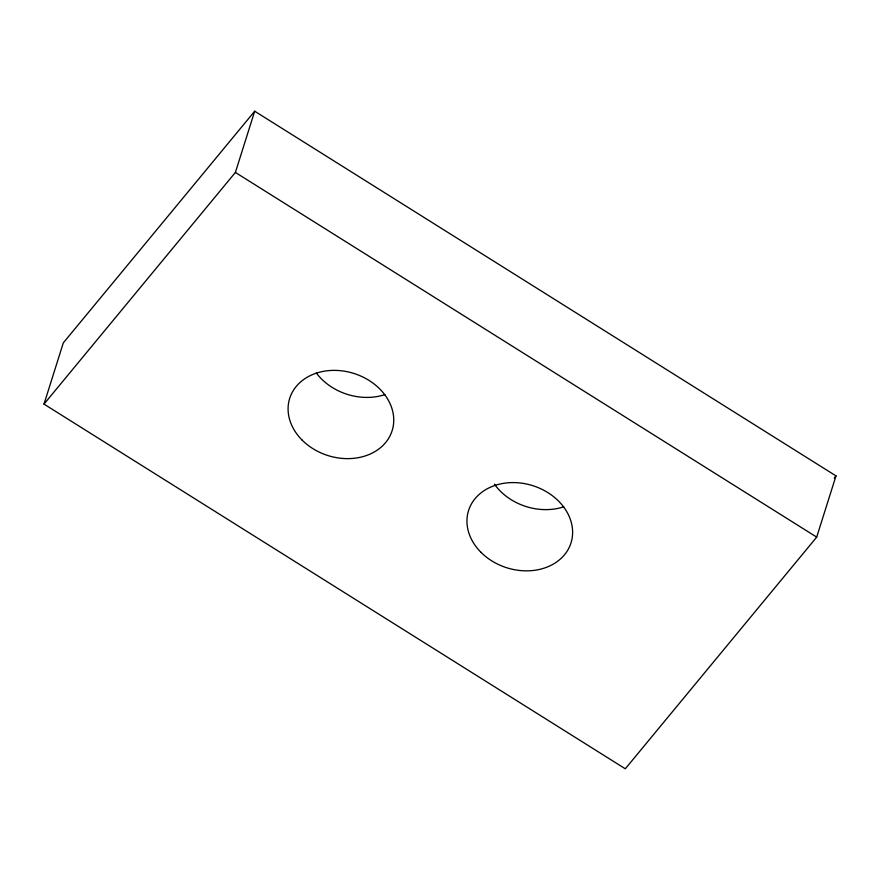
<?xml version="1.0" encoding="UTF-8"?>
<svg xmlns="http://www.w3.org/2000/svg" width="880" height="880" viewBox="0 0 880 880"><rect width="100%" height="100%" fill="white"/><g stroke="black" fill="none" stroke-linecap="round" stroke-linejoin="round"><path stroke-width="1.32" d="M44 404.107L63.305 342.881L254.694 111.21L836 475.893L816.695 537.119L625.306 768.79L44 404.107L235.389 172.436L254.694 111.21M834.251 478.005L836 475.893M235.389 172.436L816.695 537.119M563.739 506.825A53.713 43.065 17.5 0 1 494.428 484.154M384.868 394.614A53.713 43.065 17.5 0 1 316.316 372.988M481.019 552.365A53.713 43.065 17.5 0 0 570.262 544.995A53.713 43.065 17.5 0 0 508.057 482.79A53.713 43.065 17.5 0 0 481.019 552.365M302.159 440.154A53.713 43.065 17.5 0 0 391.391 432.784A53.713 43.065 17.5 0 0 329.197 370.579A53.713 43.065 17.5 0 0 302.159 440.154"/></g></svg>
